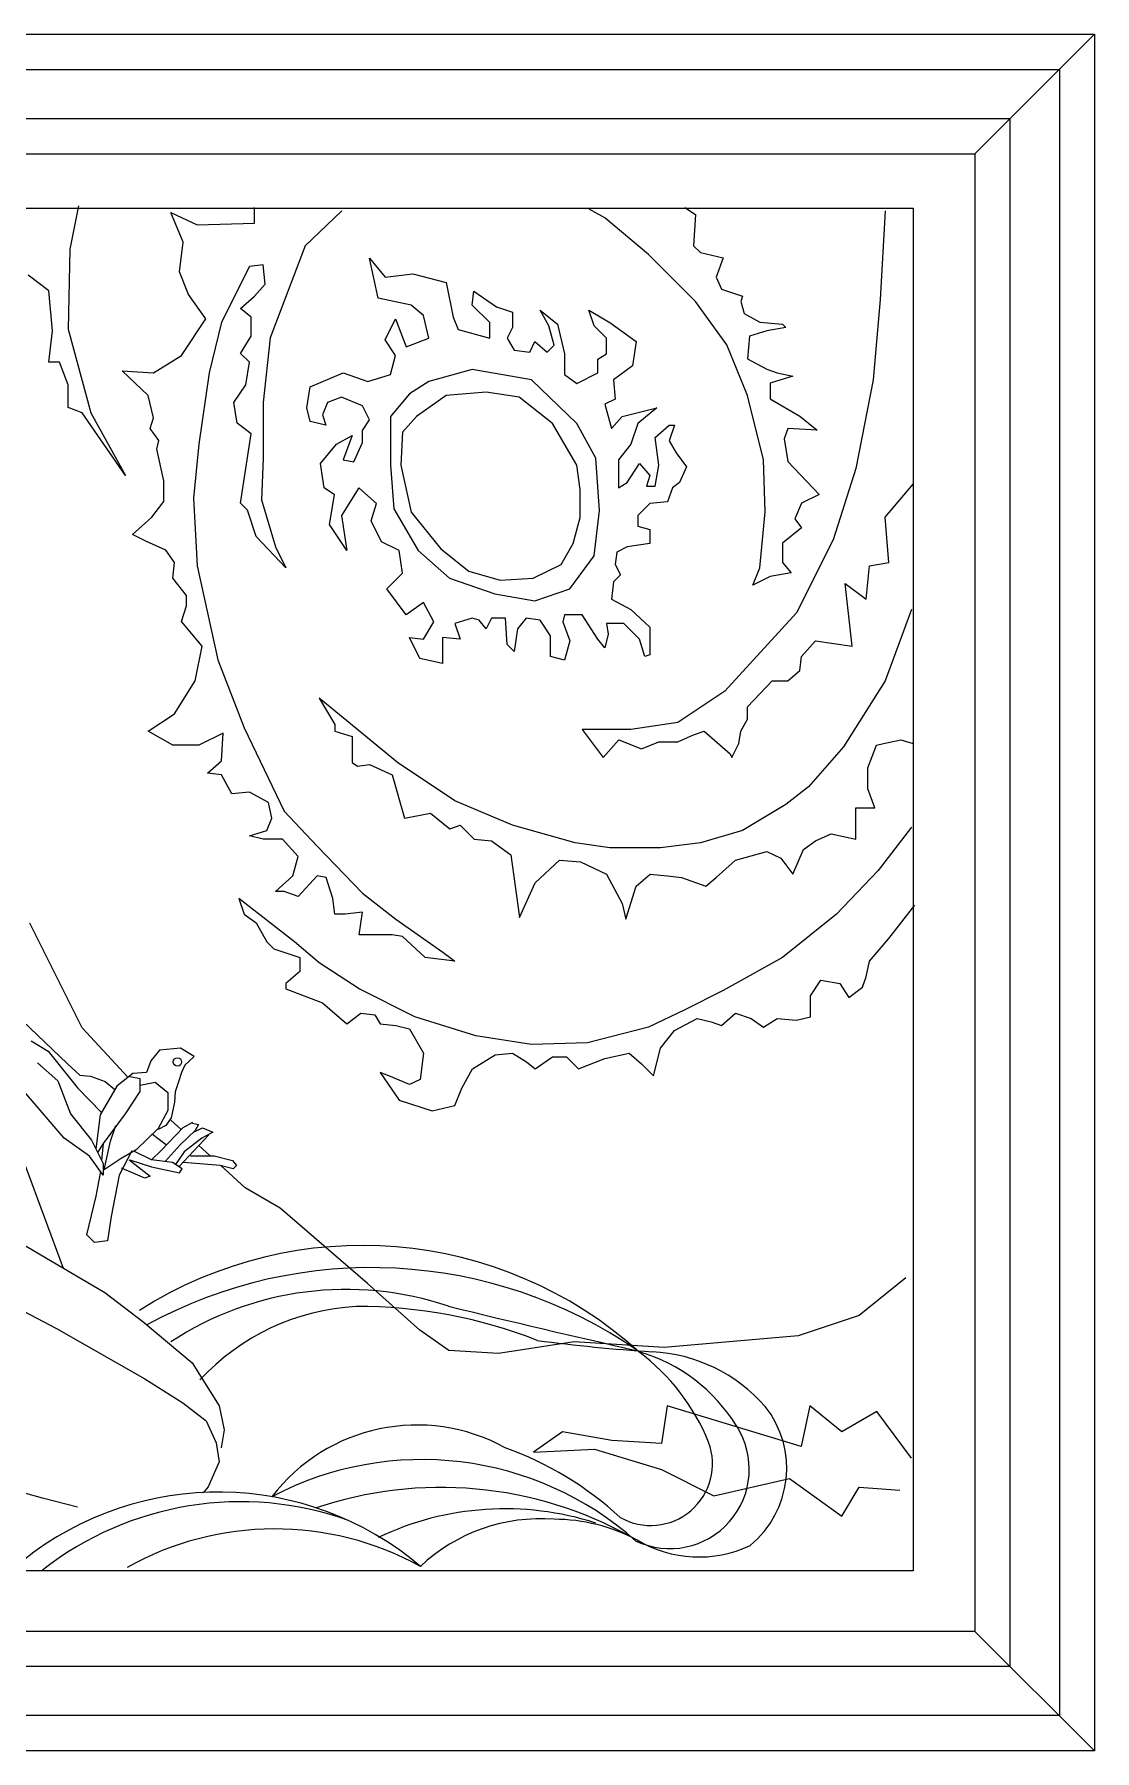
# Model space of a CAD drawing. Header units: millimetres. Extents: x 6388 to 59789, y -18725 to 8137.
# Drawn here: x 57058.8 to 57360.1, y 2606.7 to 3094.7 of the extents above; entities that cross this region are included whole.
import ezdxf

# ---------------------------------------------------------------- set-up
doc = ezdxf.new("R2010")
doc.units = ezdxf.units.MM

# ---------------------------------------------------------------- blocks, each defined once
blk = doc.blocks.new('A$C371A5906')
for p, q in [((933.26, 1658.98), (1533.26, 1658.98)), ((1533.26, 1658.98), (1499.2, 1625.03)), ((1533.26, 1658.98), (1533.26, 1171.04)), ((943.26, 1648.98), (1523.26, 1648.98)), ((1523.26, 1648.98), (1523.26, 1181.04)), ((957.67, 1635.03), (1509.2, 1635.03)), ((1509.2, 1635.03), (1509.2, 1194.95)), ((967.67, 1625.03), (1499.2, 1625.03)), ((1499.2, 1625.03), (1499.2, 1204.95)), ((1244.52, 1610.27), (1242.05, 1597.9)), ((983.75, 1609.55), (1481.7, 1609.55)), ((1274.23, 1599.88), (1270.76, 1608.29)), ((1270.76, 1608.29), (1278.19, 1604.83)), ((1278.19, 1604.83), (1294.53, 1605.32)), ((1294.53, 1605.32), (1294.53, 1609.77)), ((1319.28, 1608.79), (1308.89, 1598.89)), ((1394.05, 1606.81), (1389.59, 1609.28)), ((1406.43, 1596.42), (1394.05, 1606.81)), ((1416.82, 1609.77), (1419.8, 1607.8)), ((1419.8, 1607.8), (1419.3, 1598.89)), ((1473.76, 1608.79), (1472.28, 1583.55)), ((1481.7, 1609.55), (1481.7, 1222.17)), ((1242.05, 1597.9), (1241.55, 1575.14)), ((1273.24, 1591.47), (1274.23, 1599.88)), ((1308.89, 1598.89), (1298.98, 1572.67)), ((1419.8, 1583.06), (1406.43, 1596.42)), ((1419.3, 1598.89), (1421.28, 1596.91)), ((1421.28, 1596.91), (1427.72, 1595.43)), ((1275.71, 1585.04), (1273.24, 1591.47)), ((1293.04, 1592.95), (1285.12, 1577.12)), ((1297, 1593.45), (1293.04, 1592.95)), ((1297.5, 1588), (1297, 1593.45)), ((1329.65, 1584), (1327.17, 1595.38)), ((1327.17, 1595.38), (1331.63, 1589.93)), ((1331.63, 1589.93), (1339.55, 1590.92)), ((1339.55, 1590.92), (1348.96, 1588.45)), ((1427.72, 1595.43), (1425.74, 1589.98)), ((1236.1, 1586.03), (1230.16, 1590.48)), ((1237.09, 1574.65), (1236.1, 1586.03)), ((1294.53, 1584.54), (1297.5, 1588)), ((1348.96, 1588.45), (1350.94, 1578.55)), ((1356.39, 1582.02), (1356.88, 1585.98)), ((1356.88, 1585.98), (1363.32, 1581.52)), ((1425.74, 1589.98), (1427.22, 1586.52)), ((1427.22, 1586.52), (1433.16, 1584.54)), ((1280.67, 1578.11), (1275.71, 1585.04)), ((1290.57, 1581.08), (1294.53, 1584.54)), ((1293.54, 1578.6), (1290.57, 1581.08)), ((1339.06, 1582.02), (1329.65, 1584)), ((1342.52, 1579.05), (1339.06, 1582.02)), ((1361.34, 1577.07), (1356.39, 1582.02)), ((1363.32, 1581.52), (1367.78, 1580.04)), ((1428.71, 1570.69), (1419.8, 1583.06)), ((1433.16, 1584.54), (1432.67, 1583.06)), ((1432.67, 1583.06), (1433.66, 1579.59)), ((1472.28, 1583.55), (1470.3, 1560.79)), ((1273.73, 1567.72), (1280.67, 1578.11)), ((1285.12, 1577.12), (1281.66, 1562.77)), ((1293.54, 1573.16), (1293.54, 1578.6)), ((1331.63, 1572.12), (1334.6, 1578.06)), ((1334.6, 1578.06), (1337.57, 1570.14)), ((1344.01, 1572.62), (1342.52, 1579.05)), ((1350.94, 1578.55), (1352.43, 1575.09)), ((1361.34, 1572.62), (1361.34, 1577.07)), ((1367.78, 1580.04), (1367.78, 1575.59)), ((1378.17, 1576.08), (1375.7, 1580.53)), ((1375.7, 1580.53), (1380.65, 1576.57)), ((1379.66, 1570.64), (1378.17, 1576.08)), ((1380.65, 1576.57), (1382.63, 1568.16)), ((1389.56, 1580.53), (1395.5, 1577.07)), ((1391.05, 1576.08), (1389.56, 1580.53)), ((1394.51, 1572.62), (1391.05, 1576.08)), ((1395.5, 1577.07), (1402.93, 1571.63)), ((1433.66, 1579.59), (1438.12, 1577.12)), ((1438.12, 1577.12), (1444.55, 1576.62)), ((1444.55, 1576.62), (1445.54, 1575.63)), ((1236.1, 1565.74), (1237.09, 1574.65)), ((1241.55, 1575.14), (1247.99, 1551.39)), ((1290.57, 1568.21), (1293.54, 1573.16)), ((1298.98, 1572.67), (1297, 1554.36)), ((1334.6, 1567.67), (1331.63, 1572.12)), ((1337.57, 1570.14), (1344.01, 1572.62)), ((1352.43, 1575.09), (1361.34, 1572.62)), ((1367.78, 1575.59), (1366.29, 1572.62)), ((1366.29, 1572.62), (1368.27, 1569.15)), ((1372.73, 1568.66), (1374.21, 1571.63)), ((1374.21, 1571.63), (1377.68, 1568.66)), ((1394.51, 1568.16), (1394.51, 1572.62)), ((1402.93, 1571.63), (1401.94, 1564.7)), ((1435.14, 1573.16), (1434.65, 1566.73)), ((1440.1, 1574.65), (1435.14, 1573.16)), ((1445.54, 1575.63), (1440.1, 1574.65)), ((1265.81, 1562.77), (1273.73, 1567.72)), ((1293.04, 1565.74), (1290.57, 1568.21)), ((1333.12, 1562.23), (1334.6, 1567.67)), ((1368.27, 1569.15), (1372.73, 1568.66)), ((1377.68, 1568.66), (1379.66, 1570.64)), ((1382.63, 1568.16), (1382.63, 1562.23)), ((1392.04, 1566.68), (1394.51, 1568.16)), ((1392.04, 1562.72), (1392.04, 1566.68)), ((1434.65, 1556.34), (1428.71, 1570.69)), ((1434.65, 1566.73), (1440.1, 1563.76)), ((1239.07, 1565.74), (1236.1, 1565.74)), ((1241.55, 1559.31), (1239.07, 1565.74)), ((1264.33, 1556.34), (1256.9, 1563.27)), ((1256.9, 1563.27), (1265.81, 1562.77)), ((1281.66, 1562.77), (1278.68, 1542.48)), ((1292.05, 1559.31), (1293.04, 1565.74)), ((1310.34, 1558.76), (1319.75, 1562.72)), ((1319.75, 1562.72), (1326.68, 1560.25)), ((1326.68, 1560.25), (1333.12, 1562.23)), ((1356.39, 1563.71), (1344.01, 1560.25)), ((1373.22, 1560.74), (1356.39, 1563.71)), ((1382.63, 1562.23), (1386.09, 1559.75)), ((1386.09, 1559.75), (1392.04, 1562.72)), ((1401.94, 1564.7), (1396.49, 1560.74)), ((1440.1, 1563.76), (1443.07, 1562.77)), ((1447.52, 1561.78), (1441.09, 1559.8)), ((1443.07, 1562.77), (1447.52, 1561.78)), ((1241.55, 1552.87), (1241.55, 1559.31)), ((1288.59, 1554.36), (1292.05, 1559.31)), ((1309.35, 1552.83), (1310.34, 1558.76)), ((1338.56, 1556.78), (1333.12, 1550.35)), ((1344.01, 1560.25), (1338.56, 1556.78)), ((1360.35, 1557.28), (1348.96, 1556.29)), ((1369.76, 1555.79), (1360.35, 1557.28)), ((1386.09, 1548.37), (1373.22, 1560.74)), ((1396.49, 1560.74), (1396.99, 1555.3)), ((1441.09, 1559.8), (1441.09, 1555.35)), ((1470.3, 1560.79), (1465.35, 1535.56)), ((1245.51, 1551.39), (1241.55, 1552.87)), ((1265.81, 1549.91), (1264.33, 1556.34)), ((1289.58, 1548.42), (1288.59, 1554.36)), ((1297, 1554.36), (1297, 1538.53)), ((1310.34, 1548.87), (1309.35, 1552.83)), ((1315.29, 1554.31), (1313.81, 1550.85)), ((1319.25, 1555.79), (1315.29, 1554.31)), ((1325.19, 1553.32), (1319.25, 1555.79)), ((1327.17, 1549.36), (1325.19, 1553.32)), ((1348.96, 1556.29), (1340.54, 1550.35)), ((1379.16, 1548.37), (1369.76, 1555.79)), ((1396.99, 1555.3), (1394.02, 1553.81)), ((1394.02, 1553.81), (1396, 1546.89)), ((1398.97, 1550.35), (1408.87, 1552.83)), ((1408.87, 1552.83), (1403.42, 1548.37)), ((1439.11, 1538.03), (1434.65, 1556.34)), ((1441.09, 1555.35), (1449.5, 1550.4)), ((1257.89, 1533.58), (1245.51, 1551.39)), ((1247.99, 1551.39), (1257.89, 1533.58)), ((1264.82, 1546.94), (1265.81, 1549.91)), ((1267.3, 1543.47), (1264.82, 1546.94)), ((1293.54, 1545.45), (1289.58, 1548.42)), ((1314.8, 1547.88), (1310.34, 1548.87)), ((1313.81, 1550.85), (1314.8, 1547.88)), ((1325.19, 1546.39), (1327.17, 1549.36)), ((1333.12, 1550.35), (1333.12, 1536.5)), ((1340.54, 1550.35), (1336.58, 1545.9)), ((1386.09, 1536.5), (1379.16, 1548.37)), ((1391.54, 1538.48), (1386.09, 1548.37)), ((1396, 1546.89), (1398.97, 1550.35)), ((1403.42, 1548.37), (1401.44, 1542.43)), ((1408.38, 1544.41), (1412.34, 1547.88)), ((1412.34, 1547.88), (1413.82, 1547.88)), ((1413.82, 1547.88), (1412.34, 1543.42)), ((1446.04, 1546.94), (1445.05, 1543.97)), ((1454.45, 1546.44), (1446.04, 1546.94)), ((1449.5, 1550.4), (1454.45, 1546.44)), ((1266.8, 1541), (1267.3, 1543.47)), ((1278.68, 1542.48), (1277.2, 1527.15)), ((1290.57, 1525.66), (1293.54, 1545.45)), ((1313.31, 1536.99), (1317.77, 1542.43)), ((1317.77, 1542.43), (1322.22, 1544.91)), ((1322.22, 1544.91), (1319.75, 1537.98)), ((1322.72, 1537.49), (1325.19, 1542.93)), ((1325.19, 1542.93), (1325.19, 1546.39)), ((1336.58, 1545.9), (1336.09, 1536.5)), ((1401.44, 1542.43), (1397.98, 1537.98)), ((1409.37, 1536.5), (1408.38, 1544.41)), ((1412.34, 1543.42), (1414.32, 1539.96)), ((1445.05, 1543.97), (1446.04, 1537.54)), ((1268.78, 1532.09), (1266.8, 1541)), ((1297, 1538.53), (1296.51, 1526.65)), ((1319.75, 1537.98), (1322.72, 1537.49)), ((1392.53, 1523.63), (1391.54, 1538.48)), ((1397.98, 1537.98), (1397.98, 1530.07)), ((1414.32, 1539.96), (1417.29, 1536)), ((1439.6, 1523.19), (1439.11, 1538.03)), ((1446.04, 1537.54), (1454.95, 1528.14)), ((1314.3, 1530.07), (1313.31, 1536.99)), ((1333.12, 1536.5), (1334.11, 1524.13)), ((1336.09, 1536.5), (1339.06, 1523.14)), ((1387.09, 1529.57), (1386.09, 1536.5)), ((1400.45, 1531.55), (1403.92, 1536.99)), ((1403.92, 1536.99), (1406.89, 1533.53)), ((1406.89, 1533.53), (1405.9, 1530.56)), ((1408.38, 1530.56), (1409.37, 1536.5)), ((1417.29, 1536), (1415.31, 1531.55)), ((1465.35, 1535.56), (1458.91, 1515.27)), ((1268.78, 1526.16), (1268.78, 1532.09)), ((1317.27, 1528.09), (1314.3, 1530.07)), ((1315.79, 1519.67), (1317.27, 1528.09)), ((1324.2, 1530.07), (1319.25, 1522.15)), ((1329.16, 1525.61), (1324.2, 1530.07)), ((1387.09, 1521.65), (1387.09, 1529.57)), ((1397.98, 1530.07), (1400.45, 1531.55)), ((1405.9, 1530.56), (1408.38, 1530.56)), ((1413.33, 1530.07), (1411.84, 1526.11)), ((1415.31, 1531.55), (1413.33, 1530.07)), ((1454.95, 1528.14), (1450, 1525.66)), ((1473.76, 1521.7), (1481.69, 1531.1)), ((1265.32, 1521.7), (1268.78, 1526.16)), ((1277.2, 1527.15), (1278.19, 1507.85)), ((1292.55, 1523.68), (1290.57, 1525.66)), ((1295.02, 1516.26), (1292.55, 1523.68)), ((1296.51, 1526.65), (1300.47, 1513.29)), ((1327.67, 1520.66), (1329.16, 1525.61)), ((1334.11, 1524.13), (1341.04, 1512.25)), ((1339.06, 1523.14), (1347.48, 1512.75)), ((1391.05, 1510.77), (1392.53, 1523.63)), ((1406.89, 1525.61), (1403.42, 1522.15)), ((1411.84, 1526.11), (1406.89, 1525.61)), ((1438.12, 1507.35), (1439.6, 1523.19)), ((1450, 1525.66), (1448.02, 1521.21)), ((1259.87, 1516.76), (1265.32, 1521.7)), ((1320.74, 1512.25), (1315.79, 1519.67)), ((1319.25, 1522.15), (1320.74, 1512.25)), ((1330.64, 1514.73), (1327.67, 1520.66)), ((1385.1, 1514.23), (1387.09, 1521.65)), ((1403.42, 1522.15), (1403.42, 1519.18)), ((1403.42, 1519.18), (1406.89, 1518.19)), ((1406.89, 1518.19), (1406.89, 1514.23)), ((1450, 1518.73), (1444.55, 1514.28)), ((1448.02, 1521.21), (1450, 1518.73)), ((1474.75, 1508.84), (1473.76, 1521.7)), ((1263.83, 1514.78), (1259.87, 1516.76)), ((1269.28, 1512.3), (1263.83, 1514.78)), ((1303.44, 1507.35), (1295.02, 1516.26)), ((1300.47, 1513.29), (1303.44, 1507.35)), ((1335.59, 1512.25), (1330.64, 1514.73)), ((1347.48, 1512.75), (1355.4, 1506.32)), ((1381.64, 1508.29), (1385.1, 1514.23)), ((1400.45, 1513.24), (1397.48, 1511.76)), ((1406.89, 1514.23), (1400.45, 1513.24)), ((1444.55, 1514.28), (1444.55, 1508.84)), ((1458.91, 1515.27), (1448.51, 1494.49)), ((1271.75, 1508.84), (1269.28, 1512.3)), ((1271.26, 1504.39), (1271.75, 1508.84)), ((1278.19, 1507.85), (1284.13, 1481.13)), ((1336.58, 1505.82), (1335.59, 1512.25)), ((1341.04, 1512.25), (1349.95, 1504.34)), ((1373.72, 1504.34), (1381.64, 1508.29)), ((1384.11, 1501.37), (1391.05, 1510.77)), ((1397.48, 1511.76), (1396.99, 1508.29)), ((1396.99, 1508.29), (1398.47, 1505.33)), ((1444.55, 1508.84), (1447.03, 1505.87)), ((1468.32, 1498.45), (1469.31, 1507.85)), ((1469.31, 1507.85), (1474.75, 1508.84)), ((1275.22, 1499.44), (1271.26, 1504.39)), ((1332.13, 1501.37), (1336.58, 1505.82)), ((1349.95, 1504.34), (1362.82, 1499.88)), ((1355.4, 1506.32), (1364.31, 1503.84)), ((1364.31, 1503.84), (1373.72, 1504.34)), ((1396.49, 1503.35), (1396, 1498.4)), ((1398.47, 1505.33), (1396.49, 1503.35)), ((1436.13, 1502.41), (1438.12, 1507.35)), ((1441.09, 1504.88), (1436.13, 1502.41)), ((1447.03, 1505.87), (1441.09, 1504.88)), ((1464.36, 1485.09), (1462.38, 1502.9)), ((1462.38, 1502.9), (1468.32, 1498.45)), ((1275.22, 1496.47), (1275.22, 1499.44)), ((1337.57, 1493.95), (1332.13, 1501.37)), ((1362.82, 1499.88), (1374.21, 1497.9)), ((1374.21, 1497.9), (1384.11, 1501.37)), ((1396, 1498.4), (1401.44, 1495.43)), ((1273.73, 1492.02), (1275.22, 1496.47)), ((1342.52, 1497.41), (1337.57, 1493.95)), ((1345.49, 1491.97), (1342.52, 1497.41)), ((1382.63, 1493.95), (1382.13, 1491.97)), ((1387.58, 1493.95), (1382.63, 1493.95)), ((1392.04, 1487.02), (1387.58, 1493.95)), ((1401.44, 1495.43), (1406.89, 1490.48)), ((1448.51, 1494.49), (1428.21, 1472.23)), ((1481.19, 1495.48), (1473.76, 1475.19)), ((1279.67, 1485.09), (1273.73, 1492.02)), ((1342.52, 1487.02), (1345.49, 1491.97)), ((1356.39, 1492.96), (1351.44, 1491.47)), ((1351.44, 1491.47), (1352.92, 1487.02)), ((1358.37, 1492.46), (1356.39, 1492.96)), ((1360.35, 1489.99), (1358.37, 1492.46)), ((1361.83, 1492.96), (1360.35, 1489.99)), ((1365.79, 1492.96), (1361.83, 1492.96)), ((1366.29, 1485.53), (1365.79, 1492.96)), ((1369.26, 1489.99), (1368.27, 1483.56)), ((1371.74, 1492.96), (1369.26, 1489.99)), ((1375.7, 1492.46), (1371.74, 1492.96)), ((1378.67, 1488.01), (1375.7, 1492.46)), ((1382.13, 1491.97), (1384.11, 1486.52)), ((1395.01, 1488.5), (1394.02, 1484.55)), ((1399.46, 1491.47), (1394.51, 1491.47)), ((1394.51, 1491.47), (1395.01, 1488.5)), ((1403.92, 1487.02), (1399.46, 1491.47)), ((1406.89, 1490.48), (1406.89, 1482.57)), ((1277.69, 1475.19), (1279.67, 1485.09)), ((1341.53, 1481.58), (1338.56, 1487.51)), ((1338.56, 1487.51), (1342.52, 1487.02)), ((1352.92, 1487.02), (1347.97, 1487.51)), ((1347.97, 1487.51), (1347.97, 1480.09)), ((1368.27, 1483.56), (1366.29, 1485.53)), ((1378.67, 1482.07), (1378.67, 1488.01)), ((1384.11, 1486.52), (1382.63, 1481.08)), ((1394.02, 1484.55), (1392.04, 1487.02)), ((1405.4, 1482.07), (1403.92, 1487.02)), ((1450, 1482.12), (1453.96, 1486.57)), ((1453.96, 1486.57), (1464.36, 1485.09)), ((1284.13, 1481.13), (1291.56, 1461.83)), ((1347.97, 1480.09), (1341.53, 1481.58)), ((1382.63, 1481.08), (1378.67, 1482.07)), ((1406.89, 1482.57), (1405.4, 1482.07)), ((1449.5, 1478.16), (1450, 1482.12)), ((1271.75, 1465.79), (1277.69, 1475.19)), ((1434.65, 1467.77), (1441.58, 1475.19)), ((1441.58, 1475.19), (1446.04, 1475.19)), ((1446.04, 1475.19), (1449.5, 1478.16)), ((1473.76, 1475.19), (1461.88, 1456.39)), ((1320.77, 1463.81), (1312.85, 1470.25)), ((1312.85, 1470.25), (1317.3, 1462.82)), ((1428.21, 1472.23), (1414.84, 1463.32)), ((1264.33, 1460.85), (1271.75, 1465.79)), ((1335.13, 1451.94), (1320.77, 1463.81)), ((1432.67, 1460.85), (1434.65, 1464.31)), ((1434.65, 1464.31), (1434.65, 1467.77)), ((1271.26, 1456.89), (1264.33, 1460.85)), ((1285.62, 1460.35), (1278.68, 1456.89)), ((1285.12, 1452.43), (1285.62, 1460.35)), ((1291.56, 1461.83), (1302.95, 1438.09)), ((1317.3, 1462.82), (1317.3, 1460.85)), ((1317.3, 1460.85), (1322.26, 1459.36)), ((1322.26, 1459.36), (1322.26, 1451.94)), ((1401.48, 1461.34), (1387.61, 1461.34)), ((1387.61, 1461.34), (1393.55, 1453.42)), ((1414.84, 1463.32), (1401.48, 1461.34)), ((1414.84, 1457.88), (1419.3, 1459.86)), ((1419.3, 1459.86), (1422.27, 1460.85)), ((1422.27, 1460.85), (1429.7, 1454.41)), ((1432.17, 1457.38), (1432.67, 1460.85)), ((1278.68, 1456.89), (1271.26, 1456.89)), ((1393.55, 1453.42), (1398.01, 1458.37)), ((1398.01, 1458.37), (1404.45, 1455.9)), ((1404.45, 1455.9), (1409.4, 1457.88)), ((1409.4, 1457.88), (1414.84, 1457.88)), ((1429.7, 1454.41), (1430.19, 1453.42)), ((1430.19, 1453.42), (1432.17, 1457.38)), ((1461.88, 1456.39), (1451.98, 1445.01)), ((1468.81, 1450.45), (1471.29, 1456.89)), ((1471.29, 1456.89), (1473.27, 1457.38)), ((1473.27, 1457.38), (1478.22, 1458.37)), ((1478.22, 1458.37), (1481.69, 1457.38)), ((1281.16, 1448.97), (1285.12, 1452.43)), ((1322.26, 1451.94), (1323.74, 1450.95)), ((1323.74, 1450.95), (1327.21, 1451.44)), ((1327.21, 1451.44), (1333.64, 1448.48)), ((1351.47, 1441.05), (1335.13, 1451.94)), ((1468.81, 1444.52), (1468.81, 1450.45)), ((1285.12, 1448.48), (1281.16, 1448.97)), ((1288.09, 1443.03), (1285.12, 1448.48)), ((1333.64, 1448.48), (1337.11, 1436.11)), ((1451.98, 1445.01), (1445.54, 1440.06)), ((1470.79, 1439.08), (1468.81, 1444.52)), ((1293.04, 1443.53), (1288.09, 1443.03)), ((1298.49, 1440.56), (1293.04, 1443.53)), ((1299.48, 1436.11), (1298.49, 1440.56)), ((1367.81, 1434.13), (1351.47, 1441.05)), ((1445.54, 1440.06), (1433.16, 1432.64)), ((1297.99, 1432.64), (1299.48, 1436.11)), ((1302.95, 1438.09), (1312.35, 1428.19)), ((1337.11, 1436.11), (1344.54, 1437.59)), ((1344.54, 1437.59), (1349.98, 1433.14)), ((1465.35, 1430.17), (1465.35, 1439.08)), ((1465.35, 1439.08), (1470.79, 1439.08)), ((1293.04, 1431.16), (1297.99, 1432.64)), ((1297, 1430.17), (1293.04, 1431.16)), ((1302.45, 1430.17), (1297, 1430.17)), ((1306.91, 1425.22), (1302.45, 1430.17)), ((1349.98, 1433.14), (1352.95, 1434.13)), ((1352.95, 1434.13), (1356.91, 1430.17)), ((1356.91, 1430.17), (1361.87, 1429.67)), ((1361.87, 1429.67), (1367.31, 1425.72)), ((1385.63, 1429.18), (1367.81, 1434.13)), ((1433.16, 1432.64), (1421.28, 1429.18)), ((1450.49, 1427.2), (1453.96, 1429.67)), ((1453.96, 1429.67), (1458.42, 1431.65)), ((1458.42, 1431.65), (1465.35, 1430.17)), ((1481.19, 1433.63), (1471.78, 1421.26)), ((1305.42, 1419.78), (1306.91, 1425.22)), ((1312.35, 1428.19), (1325.23, 1414.83)), ((1367.31, 1425.72), (1369.79, 1407.9)), ((1395.53, 1427.7), (1385.63, 1429.18)), ((1409.89, 1427.7), (1395.53, 1427.7)), ((1421.28, 1429.18), (1409.89, 1427.7)), ((1431.18, 1424.23), (1440.1, 1426.71)), ((1440.1, 1426.71), (1444.06, 1424.73)), ((1447.52, 1420.27), (1450.49, 1427.2)), ((1374.24, 1417.8), (1381.18, 1424.23)), ((1381.18, 1424.23), (1387.12, 1423.74)), ((1387.12, 1423.74), (1394.54, 1420.27)), ((1394.54, 1420.27), (1399, 1411.86)), ((1402.96, 1416.81), (1406.92, 1420.27)), ((1406.92, 1420.27), (1411.87, 1419.78)), ((1425.74, 1419.28), (1431.18, 1424.23)), ((1444.06, 1424.73), (1447.52, 1420.27)), ((1471.78, 1421.26), (1459.9, 1408.89)), ((1300.47, 1415.33), (1305.42, 1419.78)), ((1302.95, 1415.33), (1300.47, 1415.33)), ((1306.91, 1413.84), (1302.95, 1415.33)), ((1312.35, 1419.78), (1306.91, 1413.84)), ((1314.83, 1419.28), (1312.35, 1419.78)), ((1316.81, 1413.35), (1314.83, 1419.28)), ((1369.79, 1407.9), (1374.24, 1417.8)), ((1399.99, 1407.41), (1402.96, 1416.81)), ((1411.87, 1419.78), (1415.83, 1419.28)), ((1415.83, 1419.28), (1422.77, 1416.81)), ((1422.77, 1416.81), (1425.74, 1419.28)), ((1305.92, 1400.98), (1290.07, 1413.35)), ((1290.07, 1413.35), (1291.56, 1408.89)), ((1317.3, 1408.89), (1316.81, 1413.35)), ((1325.23, 1414.83), (1334.63, 1407.41)), ((1399, 1411.86), (1399.99, 1407.41)), ((1474.75, 1401.97), (1482.18, 1411.37)), ((1245.58, 1376.53), (1230.7, 1406.28)), ((1291.56, 1408.89), (1295.02, 1406.42)), ((1295.02, 1406.42), (1297.99, 1400.98)), ((1320.28, 1408.89), (1317.3, 1408.89)), ((1325.23, 1409.39), (1320.28, 1408.89)), ((1324.24, 1402.96), (1325.23, 1409.39)), ((1334.63, 1407.41), (1348, 1398.01)), ((1459.9, 1408.89), (1444.55, 1396.52)), ((1297.99, 1400.98), (1299.97, 1399)), ((1312.85, 1395.04), (1305.92, 1400.98)), ((1328.2, 1402.96), (1324.24, 1402.96)), ((1333.64, 1402.96), (1328.2, 1402.96)), ((1336.61, 1402.46), (1333.64, 1402.96)), ((1343.05, 1396.52), (1336.61, 1402.46)), ((1469.31, 1395.53), (1474.75, 1401.97)), ((1299.97, 1399), (1307.4, 1396.52)), ((1307.4, 1396.52), (1307.4, 1392.57)), ((1351.47, 1395.53), (1343.05, 1396.52)), ((1348, 1398.01), (1351.47, 1395.53)), ((1444.55, 1396.52), (1427.72, 1387.12)), ((1468.32, 1391.08), (1469.31, 1395.53)), ((1307.4, 1392.57), (1303.44, 1389.1)), ((1324.24, 1387.62), (1312.85, 1395.04)), ((1467.33, 1388.11), (1468.32, 1391.08)), ((1303.44, 1389.1), (1303.44, 1387.62)), ((1303.44, 1387.62), (1313.84, 1383.66)), ((1340.08, 1379.7), (1324.24, 1387.62)), ((1427.72, 1387.12), (1416.82, 1381.68)), ((1452.47, 1385.64), (1455.44, 1390.09)), ((1455.44, 1390.09), (1460.89, 1389.1)), ((1460.89, 1389.1), (1463.37, 1385.14)), ((1463.37, 1385.14), (1467.33, 1388.11)), ((1313.84, 1383.66), (1320.77, 1377.72)), ((1416.82, 1381.68), (1406.43, 1376.73)), ((1452.47, 1379.7), (1452.47, 1385.64)), ((1226.53, 1380.55), (1241.27, 1366.42)), ((1258.56, 1362.43), (1245.58, 1376.53)), ((1320.77, 1377.72), (1324.73, 1380.69)), ((1324.73, 1380.69), (1328.69, 1380.2)), ((1328.69, 1380.2), (1330.18, 1377.72)), ((1330.18, 1377.72), (1334.63, 1377.23)), ((1334.63, 1377.23), (1338.59, 1376.24)), ((1338.59, 1376.24), (1342.56, 1369.31)), ((1357.41, 1374.26), (1340.08, 1379.7)), ((1406.43, 1376.73), (1389.1, 1372.28)), ((1413.85, 1375.74), (1420.29, 1379.21)), ((1420.29, 1379.21), (1424.25, 1378.22)), ((1424.25, 1378.22), (1427.22, 1377.23)), ((1427.22, 1377.23), (1431.18, 1380.69)), ((1431.18, 1380.69), (1435.64, 1379.21)), ((1435.64, 1379.21), (1439.11, 1376.73)), ((1439.11, 1376.73), (1443.07, 1379.21)), ((1443.07, 1379.21), (1448.51, 1378.71)), ((1448.51, 1378.71), (1452.47, 1379.7)), ((1231.01, 1372.83), (1235.85, 1369.93)), ((1373.25, 1371.78), (1357.41, 1374.26)), ((1389.1, 1372.28), (1373.25, 1371.78)), ((1409.89, 1370.8), (1413.85, 1375.74)), ((1232.86, 1366.55), (1238.58, 1361.44)), ((1235.85, 1369.93), (1244.17, 1359.49)), ((1241.27, 1366.42), (1244.89, 1363.11)), ((1265.06, 1367.15), (1263.86, 1363.84)), ((1267.47, 1370.16), (1265.06, 1367.15)), ((1273.49, 1370.76), (1267.47, 1370.16)), ((1277.4, 1368.35), (1273.49, 1370.76)), ((1277.4, 1368.35), (1274.69, 1365.95)), ((1342.56, 1369.31), (1341.57, 1361.89)), ((1356.42, 1364.86), (1362.86, 1368.82)), ((1362.86, 1368.82), (1367.81, 1369.31)), ((1367.81, 1369.31), (1371.77, 1366.84)), ((1371.77, 1366.84), (1374.24, 1364.86)), ((1374.24, 1364.86), (1379.2, 1368.32)), ((1379.2, 1368.32), (1383.16, 1368.32)), ((1383.16, 1368.32), (1386.62, 1364.86)), ((1386.62, 1364.86), (1394.05, 1367.83)), ((1394.05, 1367.83), (1400.98, 1369.31)), ((1400.98, 1369.31), (1404.45, 1366.34)), ((1404.45, 1366.34), (1407.91, 1362.88)), ((1407.91, 1362.88), (1409.89, 1370.8)), ((1240.39, 1345.2), (1226.24, 1361.74)), ((1238.58, 1361.44), (1242.19, 1352.11)), ((1244.89, 1363.11), (1247.89, 1362.81)), ((1247.89, 1362.81), (1252.11, 1361.3)), ((1259.95, 1363.54), (1255.43, 1359.93)), ((1262.05, 1362.04), (1259.04, 1362.64)), ((1263.86, 1363.84), (1259.95, 1363.54)), ((1262.05, 1358.43), (1262.05, 1362.04)), ((1273.79, 1363.84), (1272.95, 1361.21)), ((1274.69, 1365.95), (1273.79, 1363.84)), ((1332.65, 1362.88), (1330.18, 1363.87)), ((1330.18, 1363.87), (1335.62, 1355.95)), ((1338.59, 1360.4), (1332.65, 1362.88)), ((1341.57, 1361.89), (1338.59, 1360.4)), ((1353.45, 1359.42), (1356.42, 1364.86)), ((1244.17, 1359.49), (1251, 1352.46)), ((1255.43, 1359.93), (1250.62, 1351.81)), ((1252.11, 1361.3), (1254.86, 1358.97)), ((1257.84, 1352.11), (1262.05, 1358.43)), ((1262.05, 1360.23), (1266.27, 1361.14)), ((1266.27, 1361.14), (1269.88, 1358.13)), ((1269.88, 1358.13), (1269.88, 1353.02)), ((1271.96, 1358.33), (1271.8, 1355.45)), ((1272.95, 1361.21), (1271.96, 1358.33)), ((1351.47, 1354.47), (1353.45, 1359.42)), ((1223.98, 1352), (1240.15, 1308.25)), ((1242.19, 1352.11), (1248.21, 1344.6)), ((1250.62, 1351.81), (1249.46, 1342.1)), ((1251.62, 1343.69), (1257.84, 1352.11)), ((1269.88, 1353.02), (1267.17, 1347.9)), ((1271.8, 1355.45), (1270.81, 1350.93)), ((1335.62, 1355.95), (1345.03, 1352.98)), ((1345.03, 1352.98), (1351.47, 1354.47)), ((1253.63, 1344.3), (1255.13, 1348.81)), ((1267.17, 1347.9), (1260.85, 1341.89)), ((1269.33, 1348.79), (1267.17, 1347.6)), ((1274.15, 1348.08), (1267.96, 1341.7)), ((1270.81, 1350.93), (1269.33, 1348.79)), ((1273.69, 1347.61), (1270.66, 1350.37)), ((1277.63, 1347.31), (1273.38, 1343.25)), ((1276.86, 1349.63), (1274.15, 1348.08)), ((1276.86, 1349.44), (1278.6, 1349.05)), ((1277.16, 1346.86), (1279.76, 1348.08)), ((1278.6, 1349.05), (1277.63, 1347.31)), ((1282.66, 1346.92), (1279.57, 1345.18)), ((1279.76, 1348.08), (1282.66, 1346.92)), ((1247.61, 1340.09), (1240.39, 1345.2)), ((1248.21, 1344.6), (1251.52, 1337.98)), ((1249.94, 1341.14), (1251.62, 1343.69)), ((1251.12, 1338.78), (1251.61, 1343.66)), ((1251.82, 1336.18), (1253.63, 1344.3)), ((1260.85, 1341.89), (1256.65, 1339.41)), ((1265.5, 1346.32), (1269.47, 1343.26)), ((1273.38, 1343.25), (1269.15, 1338.5)), ((1281.5, 1346.15), (1273.05, 1337.07)), ((1279.57, 1345.18), (1274.54, 1341.32)), ((1281.9, 1340.16), (1278.66, 1343.1)), ((1251.52, 1334.67), (1247.61, 1340.09)), ((1251.52, 1337.98), (1251.52, 1334.67)), ((1256.65, 1339.41), (1251.82, 1336.18)), ((1259.65, 1341.59), (1256.04, 1334.67)), ((1258.87, 1339), (1264.87, 1334.36)), ((1259.06, 1339), (1265.25, 1337.07)), ((1265.25, 1339), (1260.22, 1341.51)), ((1267.96, 1341.7), (1265.25, 1339)), ((1271.25, 1338.23), (1265.25, 1339)), ((1265.25, 1337.07), (1273.18, 1335.33)), ((1273.96, 1336.49), (1271.25, 1338.23)), ((1274.54, 1341.32), (1272.07, 1337.7)), ((1284.79, 1337.45), (1274.34, 1338.23)), ((1276.28, 1340.16), (1283.05, 1340.16)), ((1283.05, 1340.16), (1288.27, 1338.81)), ((1288.46, 1336.49), (1284.79, 1337.45)), ((1291.89, 1331.09), (1284.92, 1337.42)), ((1288.27, 1338.81), (1289.43, 1337.45)), ((1289.43, 1337.45), (1288.46, 1336.49)), ((1249.54, 1328.73), (1250.36, 1333.2)), ((1250.36, 1333.2), (1250.81, 1335.66)), ((1256.04, 1334.67), (1253.82, 1322.94)), ((1263.32, 1333.78), (1256.74, 1336.68)), ((1264.87, 1334.36), (1263.32, 1333.78)), ((1273.18, 1335.33), (1273.96, 1336.49)), ((1246.9, 1317.65), (1249.54, 1328.73)), ((1301.81, 1325.3), (1291.89, 1331.09)), ((1253.82, 1322.94), (1252.72, 1316.03)), ((1326.62, 1303.82), (1301.81, 1325.3)), ((1221.44, 1319.22), (1251.95, 1301.28)), ((1249.04, 1315.52), (1246.9, 1317.65)), ((1252.72, 1316.03), (1249.04, 1315.52)), ((1212.89, 1304.41), (1238.26, 1291.02)), ((1341.5, 1290.6), (1326.62, 1303.82)), ((1479.58, 1305.47), (1466.35, 1294.73)), ((1251.95, 1301.28), (1262.78, 1293.01)), ((1466.35, 1294.73), (1448.99, 1288.95)), ((1238.26, 1291.02), (1263.35, 1276.77)), ((1262.78, 1293.01), (1276.75, 1281.33)), ((1349.77, 1284.81), (1341.5, 1290.6)), ((1448.99, 1288.95), (1410.95, 1285.64)), ((1363.82, 1283.99), (1349.77, 1284.81)), ((1385.32, 1287.29), (1363.82, 1283.99)), ((1410.95, 1285.64), (1385.32, 1287.29)), ((1276.75, 1281.33), (1284.45, 1269.08)), ((1263.35, 1276.77), (1274.18, 1269.94)), ((1274.18, 1269.94), (1280.74, 1264.81)), ((1284.45, 1269.08), (1285.87, 1262.24)), ((1411.78, 1269.11), (1410.13, 1258.37)), ((1449.82, 1257.55), (1411.78, 1269.11)), ((1452.3, 1269.11), (1449.82, 1257.55)), ((1461.39, 1261.68), (1452.3, 1269.11)), ((1280.74, 1264.81), (1283.59, 1258.54)), ((1471.32, 1267.46), (1461.39, 1261.68)), ((1481.24, 1254.24), (1471.32, 1267.46)), ((1285.87, 1262.24), (1285.02, 1257.12)), ((1382.01, 1261.68), (1373.75, 1255.89)), ((1396.07, 1259.2), (1382.01, 1261.68)), ((1410.13, 1258.37), (1396.07, 1259.2)), ((1283.59, 1258.54), (1284.45, 1253.13)), ((1373.75, 1255.89), (1391.11, 1256.72)), ((1391.11, 1256.72), (1410.13, 1250.94)), ((1284.45, 1253.13), (1281.31, 1246.01)), ((1410.13, 1250.94), (1425.01, 1243.5)), ((1234.27, 1242.87), (1228.85, 1244.3)), ((1281.31, 1246.01), (1279.88, 1244.3)), ((1425.01, 1243.5), (1446.51, 1248.46)), ((1446.51, 1248.46), (1461.39, 1237.72)), ((1461.39, 1237.72), (1466.35, 1245.98)), ((1466.35, 1245.98), (1477.93, 1245.15)), ((1244.25, 1240.31), (1234.27, 1242.87)), ((1481.7, 1222.17), (983.75, 1222.17)), ((1499.2, 1204.95), (967.67, 1204.95)), ((1533.26, 1171.04), (1499.2, 1204.95)), ((1509.2, 1194.95), (957.67, 1194.95)), ((1523.26, 1181.04), (943.26, 1181.04)), ((1533.26, 1171.04), (933.26, 1171.04))]:
    blk.add_line(p, q)
blk.add_circle((1272.59, 1366.85), 1.2)
for centre, radius, start, end in [((1325.07, 1197.13), 117.54, 47.9793, 122.5358), ((1327.72, 1175.35), 133.03, 55.3136, 118.6621), ((1320.58, 1211.39), 90.78, 71.341, 123.3313), ((1326.77, 1232.44), 64.94, 92.9406, 137.3644), ((1324.27, 1159.77), 137.53, 68.4269, 90.3482), ((2024.79, 4045.36), 2829.68, 256.19606, 257.31527), ((1443.75, 1820.99), 537.77, 262.6377, 266.1349), ((1366.62, 1235.32), 61.58, 22.3762, 52.9149), ((1390.53, 1238.3), 48, 31.3168, 74.0124), ((1405.2, 1238.67), 45.83, 41.3146, 87.1246), ((1417.34, 1251.31), 28.41, 309.3183, 38.3328), ((1340.66, 1211.75), 51.87, 61.0947, 142.6136), ((1412.51, 1251.07), 22.59, 244.7787, 32.6393), ((1333.33, 1166.85), 95.95, 47.298, 70.2589), ((1407.09, 1252.63), 17.57, 240.3402, 20.4202), ((1342.08, 1162.44), 91.36, 48.2761, 117.8133), ((1284.18, 1155.83), 88.73, 49.6419, 128.73), ((1347.48, 1135.06), 110.82, 60.7977, 108.8235), ((1290.58, 1150.46), 91.36, 70.3737, 128.049), ((1365.72, 1155.88), 83.92, 72.1283, 115.4207), ((1375.86, 1186.91), 50.06, 85.6479, 133.1227), ((1379.58, 1186.44), 50.38, 62.0283, 89.918), ((1300.24, 1148.19), 85.89, 61.1844, 119.212), ((1420.8, 1260.53), 34.42, 239.2796, 294.9996)]:
    blk.add_arc(centre, radius, start, end)

msp = doc.modelspace()

# ---------------------------------------------------------------- block references
msp.add_blockref('A$C371A5906', (55826.85, 1435.67))

doc.saveas('drawing.dxf')
